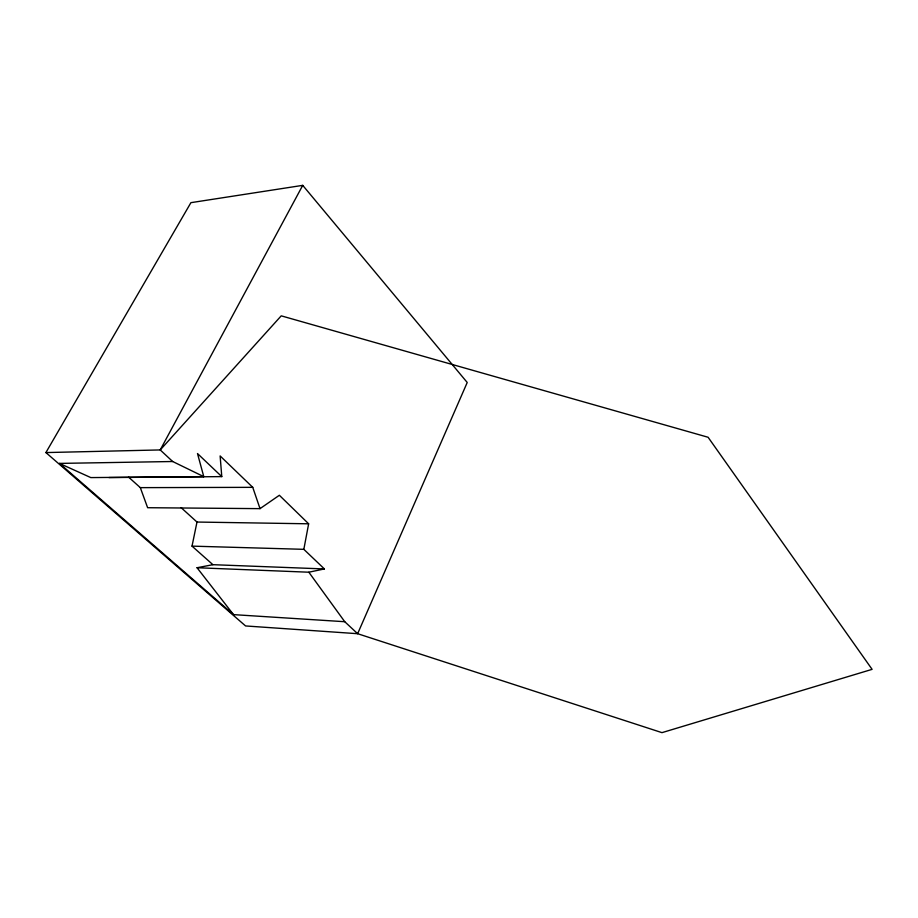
<?xml version="1.0" encoding="UTF-8"?>
<svg xmlns="http://www.w3.org/2000/svg" width="918" height="918" viewBox="0 0 918 918"><rect width="100%" height="100%" fill="white"/><g stroke="black" fill="none" stroke-linecap="round" stroke-linejoin="round"><path stroke-width="1.38" d="M45.9 452.574L245.576 625.95L357.641 633.707L467.228 382.485L302.733 185.356L190.91 202.671L45.9 452.574L160.225 449.935L281.229 315.838L708.099 437.266L872.1 669.348L661.97 732.644L357.641 633.707L344.755 621.715L233.505 614.624L197.049 567.737L308.838 572.212L324.398 568.942L303.835 549.331L308.643 523.799L279.359 495.272L260.024 508.641L147.626 507.711L140.316 487.642L128.635 477.165M324.398 568.942L212.907 564.685L192.023 546.13L196.991 522.044L181.076 507.62M302.733 185.356L160.225 449.935L172.664 461.513L203.773 476.637L197.496 453.549L221.766 476.614L108.978 477.567M197.049 567.737L212.907 564.685M233.505 614.624L59.463 463.406L172.664 461.513M203.773 476.637L90.802 477.589L59.463 463.406M140.316 487.642L252.748 487.343L260.024 508.641M196.991 522.044L308.643 523.799M192.023 546.13L303.835 549.331M252.748 487.343L220.136 455.948L221.766 476.614M308.838 572.212L344.755 621.715"/></g></svg>
